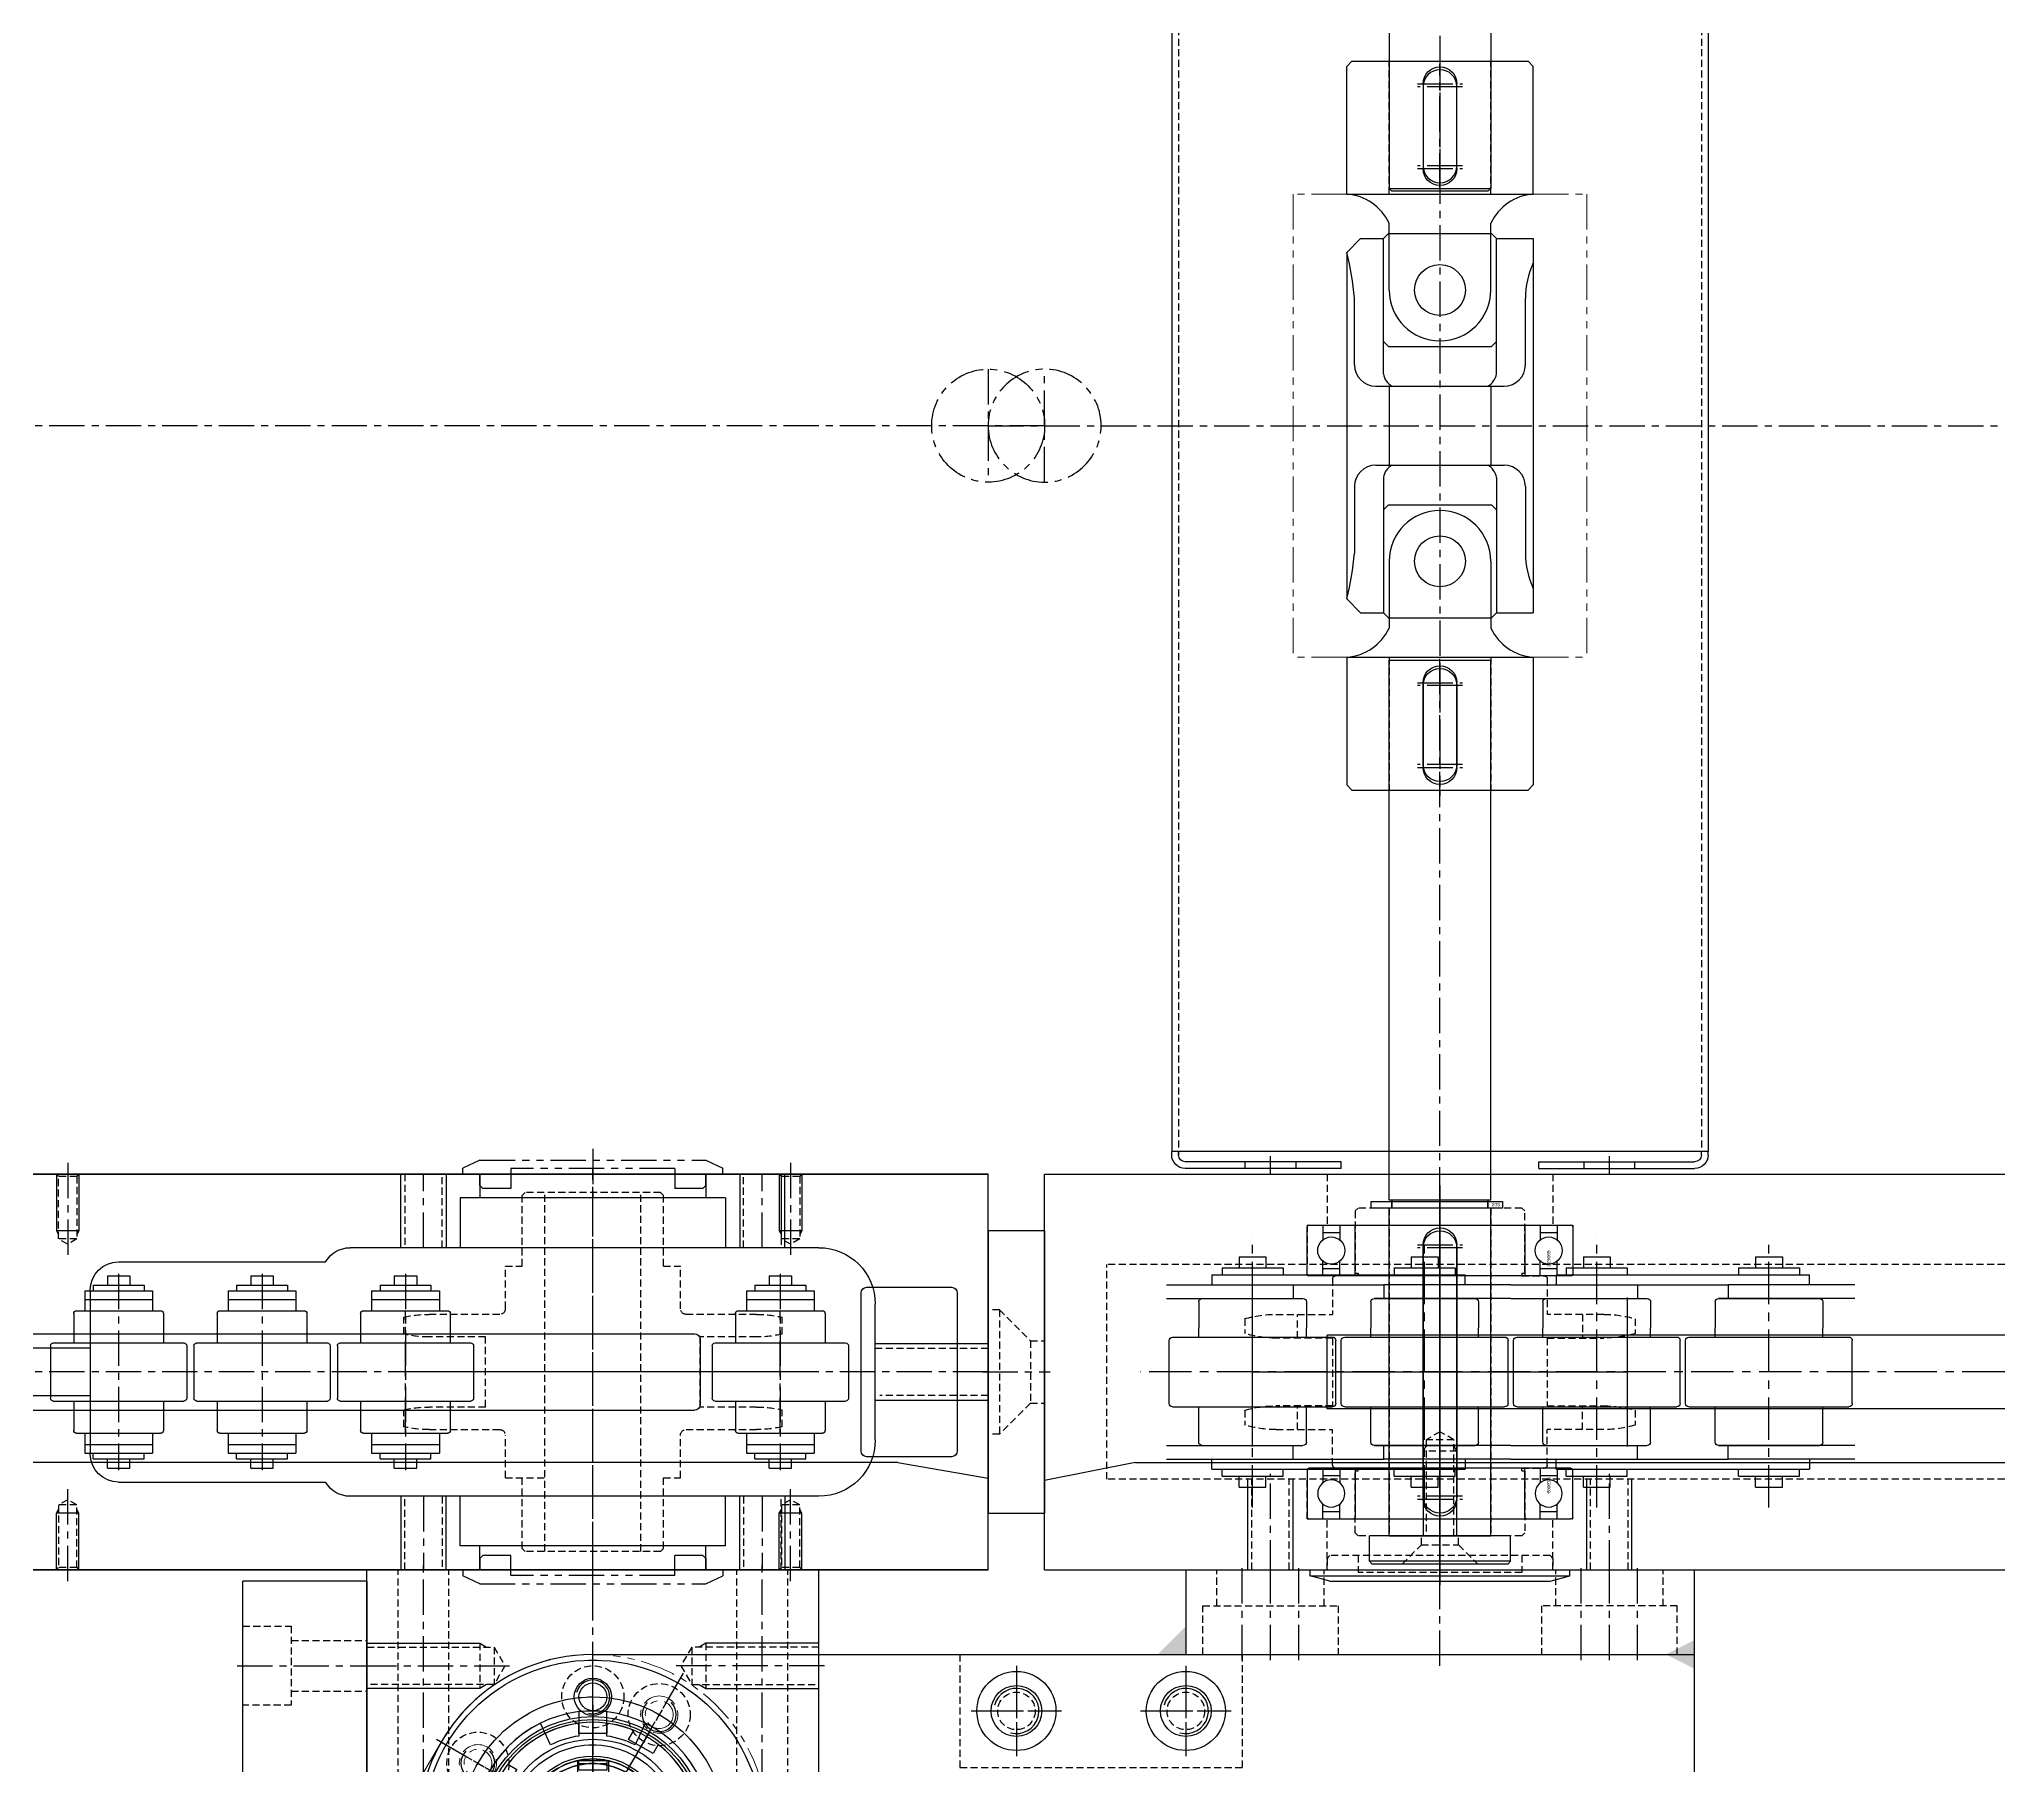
# Model space of a CAD drawing. Header units: inches. Extents: x 0 to 77285, y -118 to 40065.
# Drawn here: x 29616.6 to 29964.6, y 22943.4 to 23248.9 of the extents above; entities that cross this region are included whole.
import ezdxf
from ezdxf.enums import TextEntityAlignment as Align

# ---------------------------------------------------------------- set-up
doc = ezdxf.new("R2010")
doc.units = ezdxf.units.IN
doc.header["$LTSCALE"] = 5
doc.header["$MEASUREMENT"] = 0
for name, pattern in [('CENTER', [2, 1.25, -0.25, 0.25, -0.25]), ('HIDDEN', [0.375, 0.25, -0.125]), ('PHANTOM', [2.5, 1.25, -0.25, 0.25, -0.25, 0.25, -0.25])]:
    doc.linetypes.add(name, pattern=pattern)
for name, color, linetype in [('11', 1, 'CENTER'), ('22', 2, 'HIDDEN'), ('44', 4, 'Continuous'), ('66', 6, 'PHANTOM'), ('A', 8, 'Continuous'), ('B', 123, 'Continuous'), ('BOM-T', 4, 'Continuous'), ('G', 231, 'Continuous'), ('T', 3, 'Continuous'), ('Y', 60, 'Continuous')]:
    doc.layers.add(name, color=color, linetype=linetype)
doc.layers.add('33', color=3, linetype='PHANTOM', lineweight=9)
doc.styles.add('SCI', font='')
doc.styles.get("Standard").update_dxf_attribs({"font": 'arial.ttf'})
doc.styles.get('SCI').set_extended_font_data('Gulim')

# ---------------------------------------------------------------- blocks, each defined once
blk = doc.blocks.new('A$C4b55b6cc')
for p, q in [((-23, 0), (-23, -1.06)), ((-20, 0), (-23, 0)), ((-20, 2), (-19.5, 2.5)), ((-20, 2), (-20, 0)), ((-19.5, 2.5), (-14.5, 2.5)), ((-14.5, -1), (-14.5, 2.5)), ((14.5, 2.5), (19.5, 2.5)), ((14.5, -1), (14.5, 2.5)), ((19.5, 2.5), (20, 2)), ((20, 2), (20, 0)), ((23, 0), (20, 0)), ((23, 0), (23, -1.06)), ((-20, -2.5), (-23, -1.06)), ((20, -2.5), (-20, -2.5)), ((-14.5, -1), (14.5, -1)), ((20, -2.5), (23, -1.06))]:
    blk.add_line(p, q)
at = {"layer": '11'}
blk.add_line((0, -4.5), (0, 4.5), dxfattribs=at)
at = {"layer": 'A'}
blk.add_line((-20, 0), (20, 0), dxfattribs=at)
blk = doc.blocks.new('A$C3cb2e50e')
at = {"layer": '11'}
blk.add_line((-17.35, -12.3), (17.35, -12.3), dxfattribs=at)
at = {"layer": 'B'}
for p, q in [((-5.15, -0.74), (-5.15, -23.86)), ((-4.65, -0.24), (4.65, -0.24)), ((5.15, -0.74), (5.15, -23.86)), ((-14.35, -6.3), (-14.35, -18.3)), ((-14.35, -6.3), (-10.85, -6.3)), ((-12.85, -6.3), (-12.85, -18.3)), ((-10.85, -4.86), (-10.85, -19.74)), ((-10.35, -4.36), (-5.15, -4.36)), ((5.15, -4.36), (10.35, -4.36)), ((10.85, -4.86), (10.85, -19.74)), ((10.85, -6.3), (14.35, -6.3)), ((12.85, -6.3), (12.85, -18.3)), ((14.35, -6.3), (14.35, -18.3)), ((-17, -10.315), (-17, -14.285)), ((-17, -10.315), (-15.35, -10.315)), ((-15.35, -7.8), (-15.35, -16.8)), ((-15.35, -7.8), (-14.35, -7.8)), ((15.35, -7.8), (14.35, -7.8)), ((15.35, -7.8), (15.35, -16.8)), ((17, -10.315), (15.35, -10.315)), ((17, -10.315), (17, -14.285)), ((-17, -14.285), (-15.35, -14.285)), ((-15.35, -16.8), (-14.35, -16.8)), ((15.35, -16.8), (14.35, -16.8)), ((17, -14.285), (15.35, -14.285)), ((-14.35, -18.3), (-10.85, -18.3)), ((-10.35, -20.24), (-5.15, -20.24)), ((5.15, -20.24), (10.35, -20.24)), ((10.85, -18.3), (14.35, -18.3)), ((-4.65, -24.36), (4.65, -24.36))]:
    blk.add_line(p, q, dxfattribs=at)
for centre, start, end in [((-4.65, -0.74), 90, 180), ((4.65, -0.74), 0, 90), ((-10.35, -4.86), 90, 180), ((10.35, -4.86), 0, 90), ((-10.35, -19.74), 180, 270), ((10.35, -19.74), 270, 0), ((-4.65, -23.86), 180, 270), ((4.65, -23.86), 270, 0)]:
    blk.add_arc(centre, 0.5, start, end, dxfattribs=at)
blk = doc.blocks.new('A$C45734b63')
for p, q in [((-9.69, 33.5), (-6.71, 33.5)), ((6.71, 33.5), (9.69, 33.5)), ((-10.2, 16.5), (-10.2, 29)), ((-6.2, 29), (-6.2, 19)), ((6.2, 29), (6.2, 19)), ((10.2, 29), (10.2, 16.5)), ((-6.2, 19), (6.2, 19)), ((-18.75, 15.5), (-11.2, 15.5)), ((-18.75, 12.5), (-18.75, 15.5)), ((11.2, 15.5), (18.75, 15.5)), ((18.75, 12.5), (18.75, 15.5)), ((-31.25, 12.5), (-31.75, 12)), ((-31.75, 12), (-31.75, -12)), ((-31.25, 12.5), (-18.75, 12.5)), ((18.75, 12.5), (31.25, 12.5)), ((31.25, 12.5), (31.75, 12)), ((31.75, 12), (31.75, -12)), ((-31.75, 8.5), (31.75, 8.5)), ((-31.75, -8.5), (31.75, -8.5)), ((-18.75, -15.5), (-18.75, -8.5)), ((-31.75, -12), (-31.25, -12.5)), ((-31.25, -12.5), (-18.75, -12.5)), ((18.75, -12.5), (31.25, -12.5)), ((18.75, -15.5), (18.75, -12.5)), ((31.75, -12), (31.25, -12.5)), ((-18.75, -15.5), (-11.2, -15.5)), ((-10.2, -29), (-10.2, -16.5)), ((10.2, -16.5), (10.2, -29)), ((11.2, -15.5), (18.75, -15.5)), ((-6.2, -19), (-6.2, -29)), ((-6.2, -19), (6.2, -19)), ((6.2, -19), (6.2, -29)), ((-9.69, -33.5), (-6.71, -33.5)), ((6.71, -33.5), (9.69, -33.5))]:
    blk.add_line(p, q)
for centre, radius, start, end in [((9.8, 29), 20, 166.9971, 180), ((-26.2, 29), 20, 0, 13.0029), ((26.2, 29), 20, 166.9971, 180), ((-9.8, 29), 20, 0, 13.0029), ((-11.2, 16.5), 1, 270, 0), ((11.2, 16.5), 1, 180, 270), ((-11.2, -16.5), 1, 0, 90), ((11.2, -16.5), 1, 90, 180), ((9.8, -29), 20, 180, 193.0029), ((-26.2, -29), 20, 346.9971, 0), ((26.2, -29), 20, 180, 193.0029), ((-9.8, -29), 20, 346.9971, 0)]:
    blk.add_arc(centre, radius, start, end)
at = {"layer": '11'}
for p, q in [((-10.78, 33.19), (10.78, 33.19)), ((0, 34.18), (0, -34.18)), ((-32.75, 0), (32.75, 0)), ((-10.78, -33.19), (10.78, -33.19))]:
    blk.add_line(p, q, dxfattribs=at)
blk = doc.blocks.new('A$Ca5c36658')
for p, q in [((-170, -70), (-170, 0)), ((0, 0), (-170, 0)), ((0, -28.25), (0, 0)), ((-148.5, -20), (-163.5, -20)), ((-164.5, -21), (-164.5, -49)), ((-147.5, -49), (-147.5, -21)), ((-119, -29.25), (-119, -40.75)), ((0, -28.25), (-118, -28.25)), ((0, -41.75), (-118, -41.75)), ((0, -70), (0, -41.75)), ((-163.5, -50), (-148.5, -50)), ((0, -70), (-170, -70))]:
    blk.add_line(p, q)
for centre, start, end in [((-163.5, -21), 90, 180), ((-148.5, -21), 0, 90), ((-118, -29.25), 90, 180), ((-118, -40.75), 180, 270), ((-163.5, -49), 180, 270), ((-148.5, -49), 270, 0)]:
    blk.add_arc(centre, 1, start, end)
at = {"layer": 'G'}
for q in [(-170, -53.82), (0, -51)]:
    blk.add_line((-154, -51), q, dxfattribs=at)
blk = doc.blocks.new('A$C104a9f2b')
for p, q in [((-170, -70), (-170, 0)), ((-170, 0), (0, 0)), ((0, -70), (0, 0)), ((0, -70), (-170, -70))]:
    blk.add_line(p, q)
at = {"layer": '11'}
for p, q in [((-135, 2), (-135, -14.39)), ((-7, 2), (-7, -14.39)), ((-135, -72), (-135, -55.61)), ((-7, -72), (-7, -55.61))]:
    blk.add_line(p, q, dxfattribs=at)
at = {"layer": '22'}
for p, q in [((-136.62, -0.38), (-137, 0)), ((-133, 0), (-133.38, -0.38)), ((-8.62, -0.38), (-9, 0)), ((-5, 0), (-5.38, -0.38)), ((-136.62, -0.38), (-136.62, -11.46)), ((-136.62, -0.38), (-133.38, -0.38)), ((-133.38, -11.46), (-133.38, -0.38)), ((-8.62, -0.38), (-8.62, -11.46)), ((-8.62, -0.38), (-5.38, -0.38)), ((-5.38, -11.46), (-5.38, -0.38)), ((-136.62, -11.46), (-133.38, -11.46)), ((-136.62, -11.46), (-135, -12.39)), ((-135, -12.39), (-133.38, -11.46)), ((-8.62, -11.46), (-5.38, -11.46)), ((-8.62, -11.46), (-7, -12.39)), ((-7, -12.39), (-5.38, -11.46)), ((-136.62, -58.54), (-135, -57.61)), ((-136.62, -69.62), (-136.62, -58.54)), ((-136.62, -58.54), (-133.38, -58.54)), ((-135, -57.61), (-133.38, -58.54)), ((-133.38, -58.54), (-133.38, -69.62)), ((-8.62, -58.54), (-7, -57.61)), ((-8.62, -69.62), (-8.62, -58.54)), ((-8.62, -58.54), (-5.38, -58.54)), ((-7, -57.61), (-5.38, -58.54)), ((-5.38, -58.54), (-5.38, -69.62)), ((-136.62, -69.62), (-137, -70)), ((-136.62, -69.62), (-133.38, -69.62)), ((-133, -70), (-133.38, -69.62)), ((-8.62, -69.62), (-9, -70)), ((-8.62, -69.62), (-5.38, -69.62)), ((-5, -70), (-5.38, -69.62))]:
    blk.add_line(p, q, dxfattribs=at)
at = {"layer": 'T'}
for p, q in [((-137, 0), (-137, -10)), ((-133, 0), (-133, -10)), ((-9, 0), (-9, -10)), ((-5, 0), (-5, -10)), ((-137, -10), (-136.62, -10.66)), ((-137, -10), (-133, -10)), ((-133, -10), (-133.38, -10.66)), ((-9, -10), (-8.62, -10.66)), ((-9, -10), (-5, -10)), ((-5, -10), (-5.38, -10.66)), ((-137, -60), (-136.62, -59.34)), ((-137, -70), (-137, -60)), ((-137, -60), (-133, -60)), ((-133, -60), (-133.38, -59.34)), ((-133, -70), (-133, -60)), ((-9, -60), (-8.62, -59.34)), ((-9, -70), (-9, -60)), ((-9, -60), (-5, -60)), ((-5, -60), (-5.38, -59.34)), ((-5, -70), (-5, -60))]:
    blk.add_line(p, q, dxfattribs=at)
blk = doc.blocks.new('A$Ca14b25c8')
for p, q in [((0, -70), (0, 0)), ((0, 0), (170, 0)), ((170, -70), (170, 0)), ((0, -70), (170, -70))]:
    blk.add_line(p, q)
at = {"layer": '11'}
for p, q in [((40, -13), (40, 0)), ((70, -71), (70, 1)), ((100, -13), (100, 0)), ((0, -35), (170, -35)), ((40, -57), (40, -70)), ((100, -57), (100, -70))]:
    blk.add_line(p, q, dxfattribs=at)
at = {"layer": '22'}
for p, q in [((36.6765, 0), (36.6765, -13)), ((43.3235, -13), (43.3235, 0)), ((96.6765, -13), (96.6765, 0)), ((103.3235, 0), (103.3235, -13)), ((20, -30.812), (0, -30.812)), ((0, -39.188), (19.188, -39.188)), ((36.6765, -70), (36.6765, -57)), ((43.3235, -57), (43.3235, -70)), ((96.6765, -57), (96.6765, -70)), ((103.3235, -70), (103.3235, -57))]:
    blk.add_line(p, q, dxfattribs=at)
at = {"layer": 'A', "linetype": 'Continuous'}
for p, q in [((50, 0), (50, -4.2)), ((90, 0), (90, -4.2)), ((46.5, -4.2), (46.5, -13)), ((93.5, -4.2), (93.5, -13)), ((46.5, -65.8), (46.5, -57)), ((50, -70), (50, -65.8)), ((90, -70), (90, -65.8))]:
    blk.add_line(p, q, dxfattribs=at)
at = {"layer": 'A'}
for p, q in [((46.5, -4.2), (93.5, -4.2)), ((30, -13), (113, -13)), ((154, -15.5), (117.3301, -15.5)), ((159, -20.5), (159, -49.5)), ((20, -47), (20, -23)), ((159, -30.8), (170, -30.8)), ((159, -39.2), (170, -39.2)), ((154, -54.5), (117.3301, -54.5)), ((30, -57), (113, -57)), ((93.5, -65.8), (93.5, -57)), ((46.5, -65.8), (93.5, -65.8))]:
    blk.add_line(p, q, dxfattribs=at)
for centre, radius, start, end in [((30, -23), 10, 90, 180), ((113, -18), 5, 30, 90), ((154, -20.5), 5, 0, 90), ((30, -47), 10, 180, 270), ((154, -49.5), 5, 270, 0), ((113, -52), 5, 270, 330)]:
    blk.add_arc(centre, radius, start, end, dxfattribs=at)
at = {"layer": 'T'}
for p, q in [((36, -13), (36, 0)), ((44, 0), (44, -13)), ((96, 0), (96, -13)), ((104, -13), (104, 0)), ((0, -30), (20, -30)), ((20, -40), (0, -40)), ((36, -57), (36, -70)), ((44, -70), (44, -57)), ((96, -70), (96, -57)), ((104, -57), (104, -70))]:
    blk.add_line(p, q, dxfattribs=at)
blk = doc.blocks.new('A$C37b407a2')
at = {"layer": '11'}
for p, q in [((-167.5, 7720), (-167.5, 7730)), ((-177.5, 7720), (-157.5, 7720)), ((-167.5, 7720), (-167.5, 7550))]:
    blk.add_line(p, q, dxfattribs=at)
blk.add_circle((-167.5, 7720), 10, dxfattribs=at)
for name, p, xscale, rotation in [('A$C104a9f2b', (-35, 7550), -1.000000000000001, 90), ('A$Ca14b25c8', (-35, 7720), -1.000000000000001, 90), ('A$Ca5c36658', (-35, 7550), -1.000000000000001, 90), ('A$C3cb2e50e', (0, 7670.89), -1, 180), ('A$C3cb2e50e', (0, 7604.52), -1, 180), ('A$C3cb2e50e', (0, 7579.12), -1, 180), ('A$C3cb2e50e', (0, 7553.72), -1, 180)]:
    blk.add_blockref(name, p, dxfattribs=dict(xscale=xscale, rotation=rotation))
at = {"layer": '22', "xscale": -1}
blk.add_blockref('A$C45734b63', (0, 7650), dxfattribs=at)
at = {"layer": '66', "rotation": 270}
blk.add_blockref('A$C4b55b6cc', (-35, 7650), dxfattribs=at)
at = {"layer": '66', "xscale": -1.000000000000001, "rotation": 90}
blk.add_blockref('A$C4b55b6cc', (35, 7650), dxfattribs=at)
blk = doc.blocks.new('A$C8800e7f5')
for p, q in [((0, -23.2), (0, 23.2)), ((0.3, 23.5), (8.7, 23.5)), ((9, 23.2), (9, -23.2)), ((0, 20.75), (2.63, 20.75)), ((0, 17.75), (2.63, 17.75)), ((1.31, 17.75), (1.31, 20.75)), ((9, 20.75), (6.37, 20.75)), ((9, 17.75), (6.37, 17.75)), ((7.69, 17.75), (7.69, 20.75)), ((0.3, 15), (8.7, 15)), ((8.7, -15), (0.3, -15)), ((0, -17.75), (2.63, -17.75)), ((0, -20.75), (2.63, -20.75)), ((1.31, -20.75), (1.31, -17.75)), ((9, -17.75), (6.37, -17.75)), ((9, -20.75), (6.37, -20.75)), ((7.69, -20.75), (7.69, -17.75)), ((8.7, -23.5), (0.3, -23.5))]:
    blk.add_line(p, q)
for centre in [(4.5, 19.25), (4.5, -19.25)]:
    blk.add_circle(centre, 2.4)
for centre, start, end in [((0.3, 23.2), 90, 180), ((8.7, 23.2), 0, 90), ((0.3, 15.3), 180, 270), ((8.7, 15.3), 270, 0), ((0.3, -15.3), 90, 180), ((8.7, -15.3), 0, 90), ((0.3, -23.2), 180, 270), ((8.7, -23.2), 270, 360)]:
    blk.add_arc(centre, 0.3, start, end)
at = {"layer": '11'}
blk.add_line((-1, 0), (10, 0), dxfattribs=at)
at = {"layer": '44'}
blk.add_text('6906ZZ', height=0.6, dxfattribs=at).set_placement((4.5, 18.95))
blk = doc.blocks.new('A$Ce9aabcbc')
for p, q in [((-7.01, 34.58), (-9.62, 34.58)), ((9.19, 34.58), (6.58, 34.58)), ((-10.42, 29), (-10.42, 19)), ((-6.22, 19), (-6.22, 29)), ((5.78, 19), (5.78, 29)), ((9.98, 29), (9.98, 19)), ((-10.42, 25.25), (-6.22, 25.25)), ((9.98, 25.25), (5.78, 25.25)), ((-17.22, 14.5), (-17.22, 18.5)), ((-16.72, 19), (-10.42, 19)), ((5.78, 19), (-6.22, 19)), ((16.28, 19), (9.98, 19)), ((16.78, 14.5), (16.78, 18.5)), ((-28.72, 15), (-29.22, 14.5)), ((-29.22, 14.5), (-29.22, 0)), ((-17.72, 15), (-28.72, 15)), ((-17.72, 14.5), (-17.72, 15)), ((-17.72, 14.5), (-17.22, 14.5)), ((17.28, 14.5), (16.78, 14.5)), ((17.28, 14.5), (17.28, 15)), ((17.28, 15), (28.28, 15)), ((28.28, 15), (28.78, 14.5)), ((28.78, 14.5), (28.78, 0)), ((28.78, 9), (-29.22, 9)), ((-29.22, 0), (-29.22, -14.5)), ((28.78, 0), (28.78, -14.5)), ((28.78, -9), (-29.22, -9)), ((-28.72, -15), (-29.22, -14.5)), ((-28.72, -15), (-17.72, -15)), ((-17.72, -15), (-17.72, -14.5)), ((-17.72, -14.5), (-17.22, -14.5)), ((-17.22, -14.5), (-17.22, -18.5)), ((16.78, -14.5), (16.78, -18.5)), ((17.28, -14.5), (16.78, -14.5)), ((17.28, -15), (17.28, -14.5)), ((28.28, -15), (17.28, -15)), ((28.28, -15), (28.78, -14.5)), ((-16.72, -19), (-10.42, -19)), ((-10.42, -29), (-10.42, -19)), ((-6.22, -19), (-6.22, -29)), ((5.78, -19), (-6.22, -19)), ((5.78, -19), (5.78, -29)), ((9.98, -29), (9.98, -19)), ((16.28, -19), (9.98, -19)), ((-10.42, -25.25), (-6.22, -25.25)), ((5.78, -25.25), (9.98, -25.25)), ((-7.01, -34.58), (-9.62, -34.58)), ((9.19, -34.58), (6.58, -34.58))]:
    blk.add_line(p, q)
at = {"linetype": 'Continuous'}
blk.add_line((-13.42, -33.19), (12.98, -33.19), dxfattribs=at)
for centre, radius, start, end in [((9.58, 29), 20, 163.7846, 180), ((-26.22, 29), 20, 0, 16.2154), ((25.78, 29), 20, 163.7846, 180), ((-10.02, 29), 20, 0, 16.2154), ((-16.72, 18.5), 0.5, 90, 180), ((16.28, 18.5), 0.5, 0, 90), ((-16.72, -18.5), 0.5, 180, 270), ((16.28, -18.5), 0.5, 270, 0), ((9.58, -29), 20, 180, 196.2154), ((-26.22, -29), 20, 343.7846, 0), ((25.78, -29), 20, 180, 196.2154), ((-10.02, -29), 20, 343.7846, 0)]:
    blk.add_arc(centre, radius, start, end)
at = {"layer": '11', "linetype": 'Continuous'}
for p, q in [((-13.42, 33.19), (12.98, 33.19)), ((-0.22, -33.19), (-0.22, 33.19)), ((32.78, 0), (-33.22, 0)), ((-13.42, -33.19), (12.98, -33.19))]:
    blk.add_line(p, q, dxfattribs=at)
blk = doc.blocks.new('FINALrf2040vrp-sc')
for p, q in [((10.715, 4.15), (14.685, 4.15)), ((10.715, 4.15), (10.715, 2.5)), ((14.685, 4.15), (14.685, 2.5)), ((36.115, 4.15), (36.115, 2.5)), ((36.115, 4.15), (40.085, 4.15)), ((40.085, 4.15), (40.085, 2.5)), ((0, 0), (18.7, 0)), ((6.7, 1.5), (44.1, 1.5)), ((6.7, 1.5), (6.7, 0)), ((8.2, 2.5), (8.2, 1.5)), ((8.2, 2.5), (17.2, 2.5)), ((17.2, 2.5), (17.2, 1.5)), ((18.7, 0), (32.1, 0)), ((18.7, 0), (18.7, -2)), ((32.1, 0), (32.1, -2)), ((50.8, 0), (32.1, 0)), ((33.6, 2.5), (42.6, 2.5)), ((33.6, 2.5), (33.6, 1.5)), ((42.6, 2.5), (42.6, 1.5)), ((44.1, 0), (44.1, 1.5)), ((0, -2), (20.14, -2)), ((4.76, -2.5), (4.76, -6.35)), ((20.64, -2.5), (20.64, -6.35)), ((30.16, -2.5), (30.16, -6.35)), ((50.8, -2), (30.66, -2)), ((30.66, -2), (45.54, -2)), ((46.04, -2.5), (46.04, -6.35)), ((0.4, -8.2), (0.4, -17.5)), ((0.9, -7.7), (24.5, -7.7)), ((4.76, -6.35), (4.76, -7.7)), ((20.64, -6.35), (20.64, -7.7)), ((25, -8.2), (25, -17.5)), ((25.8, -8.2), (25.8, -17.5)), ((26.3, -7.7), (49.9, -7.7)), ((30.16, -6.35), (30.16, -7.7)), ((46.04, -6.35), (46.04, -7.7)), ((50.4, -8.2), (50.4, -17.5)), ((0.9, -18), (24.5, -18)), ((4.76, -18), (4.76, -19.35)), ((4.76, -23.2), (4.76, -19.35)), ((20.64, -18), (20.64, -19.35)), ((20.64, -23.2), (20.64, -19.35)), ((26.3, -18), (49.9, -18)), ((30.16, -18), (30.16, -19.35)), ((30.16, -23.2), (30.16, -19.35)), ((46.04, -18), (46.04, -19.35)), ((46.04, -23.2), (46.04, -19.35)), ((0, -23.7), (20.14, -23.7)), ((0, -25.7), (18.7, -25.7)), ((6.7, -27.2), (6.7, -25.7)), ((18.7, -25.7), (18.7, -23.7)), ((18.7, -25.7), (32.1, -25.7)), ((30.66, -23.7), (45.54, -23.7)), ((50.8, -23.7), (30.66, -23.7)), ((32.1, -25.7), (32.1, -23.7)), ((50.8, -25.7), (32.1, -25.7)), ((44.1, -25.7), (44.1, -27.2)), ((6.7, -27.2), (44.1, -27.2)), ((8.2, -28.2), (8.2, -27.2)), ((8.2, -28.2), (17.2, -28.2)), ((10.715, -29.85), (10.715, -28.2)), ((14.685, -29.85), (14.685, -28.2)), ((17.2, -28.2), (17.2, -27.2)), ((33.6, -28.2), (33.6, -27.2)), ((33.6, -28.2), (42.6, -28.2)), ((36.115, -29.85), (36.115, -28.2)), ((40.085, -29.85), (40.085, -28.2)), ((42.6, -28.2), (42.6, -27.2)), ((10.715, -29.85), (14.685, -29.85)), ((36.115, -29.85), (40.085, -29.85))]:
    blk.add_line(p, q)
for centre, start, end in [((5.26, -2.5), 90, 180), ((20.14, -2.5), 0, 90), ((30.66, -2.5), 90, 180), ((45.54, -2.5), 0, 90), ((0.9, -8.2), 90, 180), ((24.5, -8.2), 0, 90), ((26.3, -8.2), 90, 180), ((49.9, -8.2), 0, 90), ((0.9, -17.5), 180, 270), ((24.5, -17.5), 270, 0), ((26.3, -17.5), 180, 270), ((49.9, -17.5), 270, 0), ((5.26, -23.2), 180, 270), ((20.14, -23.2), 270, 0), ((30.66, -23.2), 180, 270), ((45.54, -23.2), 270, 0)]:
    blk.add_arc(centre, 0.5, start, end)
at = {"layer": '11'}
for p, q in [((12.7, 7.15), (12.7, -32.85)), ((38.1, 7.15), (38.1, -32.85))]:
    blk.add_line(p, q, dxfattribs=at)
blk = doc.blocks.new('A$C006C2B59')
at = {"layer": '11'}
blk.add_line((-60.19, 0), (67.37, 0), dxfattribs=at)
at = {"rotation": 179.9999999999999}
for p in [(12.7, -12.85), (63.5, -12.85)]:
    blk.add_blockref('FINALrf2040vrp-sc', p, dxfattribs=at)
blk = doc.blocks.new('A$C28df00ae')
for p, q in [((300, 170), (300, 0)), ((370, 170), (300, 170)), ((370, 170), (370, 0)), ((371.06, 123), (370, 123)), ((372, 119.5), (371.06, 123)), ((371.06, 123), (371.06, 77)), ((341.5, 120), (328.5, 120)), ((328.5, 0), (328.5, 120)), ((341.5, 0), (341.5, 120)), ((372, 119.5), (372, 80.5)), ((372, 80.5), (371.06, 77)), ((371.06, 77), (370, 77))]:
    blk.add_line(p, q)
at = {"layer": '11'}
for p, q in [((167.5, 170), (167.5, 180)), ((177.5, 170), (157.5, 170)), ((167.5, 170), (167.5, 0)), ((371, 130), (353, 130)), ((371, 100), (299, 100)), ((366.5, 100), (373, 100)), ((371, 70), (353, 70))]:
    blk.add_line(p, q, dxfattribs=at)
blk.add_circle((167.5, 170), 10, dxfattribs=at)
at = {"layer": '22'}
for p, q in [((354, 159), (316, 159)), ((316, 0), (316, 159)), ((354, 0), (354, 159)), ((370, 133.32), (354, 133.32)), ((370, 126.68), (354, 126.68)), ((309, 123.5), (309, 76.5)), ((309, 123.5), (316, 123.5)), ((361, 123.5), (354, 123.5)), ((361, 123.5), (361, 76.5)), ((300, 120), (309, 120)), ((370, 120), (361, 120)), ((367.5, 119.5), (368, 120)), ((367.5, 80.5), (367.5, 119.5)), ((368, 120), (370, 120)), ((367.5, 114.5), (370.5, 114.5)), ((370.5, 85.5), (370.5, 114.5)), ((367.5, 85.5), (370.5, 85.5)), ((367.5, 80.5), (368, 80)), ((300, 80), (309, 80)), ((370, 80), (361, 80)), ((368, 80), (370, 80)), ((309, 76.5), (316, 76.5)), ((361, 76.5), (354, 76.5)), ((370, 73.32), (354, 73.32)), ((370, 66.68), (354, 66.68))]:
    blk.add_line(p, q, dxfattribs=at)
at = {"layer": 'G'}
for q in [(354.2, 170), (351, 0)]:
    blk.add_line((351, 154), q, dxfattribs=at)
at = {"layer": 'T'}
for p, q in [((370, 134), (354, 134)), ((370, 126), (354, 126)), ((370, 74), (354, 74)), ((370, 66), (354, 66))]:
    blk.add_line(p, q, dxfattribs=at)
at = {"layer": '22', "rotation": 180}
blk.add_blockref('A$Ce9aabcbc', (334.78, 100), dxfattribs=at)
at = {"layer": '44', "xscale": -1, "rotation": 180}
blk.add_blockref('A$C8800e7f5', (309, 100), dxfattribs=at)
at = {"layer": '44', "rotation": 180}
blk.add_blockref('A$C8800e7f5', (361, 100), dxfattribs=at)
at = {"layer": 'B', "xscale": 1.200000000000002, "yscale": 1.200000000000002, "zscale": 1.200000000000002, "rotation": 90}
blk.add_blockref('A$C006C2B59', (335, 72.23), dxfattribs=at)
blk = doc.blocks.new('A$C4dd189f2')
for p, q in [((0.9, 16.5), (0, 15.6)), ((0, -15.6), (0, 15.6)), ((23.5, 16.5), (0.9, 16.5)), ((23.5, -16.5), (23.5, 16.5)), ((31.4, 16.5), (97.6, 16.5)), ((31.4, 10), (31.4, 16.5)), ((53.71, 15.13), (41.95, 15.13)), ((75.29, 15.13), (87.05, 15.13)), ((97.6, 10), (97.6, 16.5)), ((105.5, -16.5), (105.5, 16.5)), ((105.5, 16.5), (128.1, 16.5)), ((128.1, 16.5), (129, 15.6)), ((129, -15.6), (129, 15.6)), ((57.5, -11.34), (57.5, 11.34)), ((71.5, -11.34), (71.5, 11.34)), ((40.5, 9), (28.67, 9)), ((31.4, 10), (30.5, 9.1)), ((30.5, -9.1), (30.5, 9.1)), ((55.33, 10), (31.4, 10)), ((50.5, 9.1), (49.6, 10)), ((50.5, -9.1), (50.5, 9.1)), ((57.5, 9), (71.5, 9)), ((73.67, 10), (97.6, 10)), ((78.5, 9.1), (79.4, 10)), ((78.5, -9.1), (78.5, 9.1)), ((88.5, 9), (100.33, 9)), ((97.6, 10), (98.5, 9.1)), ((98.5, -9.1), (98.5, 9.1)), ((40.5, -9), (28.67, -9)), ((30.5, -9.1), (31.4, -10)), ((31.4, -14.07), (31.4, -10)), ((55.33, -10), (31.4, -10)), ((50.5, -9.1), (49.6, -10)), ((57.5, -9), (71.5, -9)), ((73.67, -10), (97.6, -10)), ((78.5, -9.1), (79.4, -10)), ((88.5, -9), (100.33, -9)), ((98.5, -9.1), (97.6, -10)), ((97.6, -14.07), (97.6, -10)), ((0.9, -16.5), (0, -15.6)), ((23.5, -16.5), (0.9, -16.5)), ((31.4, -14.07), (33.83, -16.5)), ((33.83, -16.5), (95.17, -16.5)), ((53.71, -15.13), (41.95, -15.13)), ((75.29, -15.13), (87.05, -15.13)), ((97.6, -14.07), (95.17, -16.5)), ((105.5, -16.5), (128.1, -16.5)), ((128.1, -16.5), (129, -15.6))]:
    blk.add_line(p, q)
for centre in [(40.5, 0), (88.5, 0)]:
    blk.add_circle(centre, 4.5)
for centre, radius, start, end in [((32.57, 17.22), 9.1, 184.5609, 244.6454), ((41.99, 30.3), 15.17, 245.4717, 269.8551), ((53.71, 11.34), 3.79, 0, 90), ((75.29, 11.34), 3.79, 90, 180), ((87.01, 30.3), 15.17, 270.1449, 294.5283), ((96.43, 17.22), 9.1, 295.3546, 355.4391), ((40.5, 0), 9, 270, 90), ((54.92, 7.09), 2.93, 28.6261, 81.9671), ((74.08, 7.09), 2.93, 98.0329, 151.3739), ((88.5, 0), 9, 90, 270), ((32.57, -17.22), 9.1, 115.3546, 175.4391), ((54.92, -7.09), 2.93, 278.0329, 331.3739), ((74.08, -7.09), 2.93, 208.6261, 261.9671), ((96.43, -17.22), 9.1, 4.5609, 64.6454), ((53.71, -11.34), 3.79, 270, 0), ((75.29, -11.34), 3.79, 180, 270), ((46.63, -67.68), 52.75, 95.0959, 104.0463), ((82.37, -67.68), 52.75, 75.9537, 84.9041)]:
    blk.add_arc(centre, radius, start, end)
at = {"layer": '11'}
blk.add_line((-1, 0), (130, 0), dxfattribs=at)
at = {"layer": '22'}
for p, q in [((23.5, 9), (0, 9)), ((105.5, 9), (129, 9)), ((23.5, -9), (0, -9)), ((105.5, -9), (129, -9))]:
    blk.add_line(p, q, dxfattribs=at)
at = {"layer": '33'}
for p, q in [((23.5, 26), (105.5, 26)), ((23.5, 16.5), (23.5, 26)), ((105.5, 16.5), (105.5, 26)), ((23.5, -16.5), (23.5, -26)), ((105.5, -16.5), (105.5, -26)), ((23.5, -26), (105.5, -26))]:
    blk.add_line(p, q, dxfattribs=at)
blk = doc.blocks.new('A$Cb4b9b0e3')
blk.add_lwpolyline([(-7, 6, 1), (-7, 0), (7, 0, 1), (7, 6)], format="xyb", close=True)
at = {"layer": '11'}
for p, q in [((-7, -1), (-7, 7)), ((7, -1), (7, 7)), ((-11, 3), (11, 3))]:
    blk.add_line(p, q, dxfattribs=at)
blk = doc.blocks.new('A$Cdee910e8')
for p, q in [((0, 12), (0.5, 12.5)), ((0, -12), (0, 12)), ((0.5, 12.5), (118, 12.5)), ((0.5, 12.5), (0.5, -12.5)), ((118, -12.5), (118, 12.5)), ((121, 9), (138.6, 9)), ((138.6, -9), (138.6, 9)), ((138.6, 8.5), (140, 8.5)), ((140, 9), (294.5, 9)), ((140, -9), (140, 9)), ((294.5, 9), (295, 8.5)), ((294.5, 9), (294.5, -9)), ((295, -8.5), (295, 8.5)), ((276, 3), (291, 3)), ((291, -3), (276, -3)), ((121, -9), (138.6, -9)), ((138.6, -8.5), (140, -8.5)), ((140, -9), (294.5, -9)), ((294.5, -9), (295, -8.5)), ((0, -12), (0.5, -12.5)), ((0.5, -12.5), (118, -12.5))]:
    blk.add_line(p, q)
for points in [[(15, -4, -1), (15, 4), (103, 4, -1), (103, -4)], [(146.5, -3, -1), (146.5, 3), (191.5, 3, -1), (191.5, -3)]]:
    blk.add_lwpolyline(points, format="xyb", close=True)
for centre, start, end in [((121, 12), 180, 270), ((276, 0), 90, 270), ((291, 0), 270, 90), ((121, -12), 90, 180)]:
    blk.add_arc(centre, 3, start, end)
at = {"layer": '11'}
for p, q in [((15, 5), (15, -5)), ((103, 5), (103, -5)), ((146.5, 4), (146.5, -4)), ((191.5, 4), (191.5, -4)), ((276, 4), (276, -4)), ((291, 4), (291, -4)), ((-2.5, 0), (296, 0))]:
    blk.add_line(p, q, dxfattribs=at)
at = {"layer": '22'}
for p, q in [((20, -4), (20, 4)), ((22.5, 3.32), (0, 3.32)), ((24.42, 0), (22.5, 3.32)), ((22.5, -3.32), (22.5, 3.32)), ((22.5, -3.32), (24.42, 0)), ((0, -3.32), (22.5, -3.32))]:
    blk.add_line(p, q, dxfattribs=at)
at = {"layer": 'A'}
blk.add_line((121, 9), (121, -9), dxfattribs=at)
at = {"layer": 'T'}
for p, q in [((20, 4), (0, 4)), ((21.17, 3.32), (20, 4)), ((20, -4), (21.17, -3.32)), ((0, -4), (20, -4))]:
    blk.add_line(p, q, dxfattribs=at)
blk = doc.blocks.new('A$C3e168c5c')
for p, q in [((-155, 9), (-155, -9)), ((-59.4, 9), (-155, 9)), ((-59.4, -9), (-59.4, 9)), ((-59.4, 8.5), (-58, 8.5)), ((0, 9), (-58, 9)), ((-58, -9), (-58, 9)), ((0, 9), (0, -9)), ((-151, 3), (-136, 3)), ((-51.5, 3), (-6.5, 3)), ((-136, -3), (-151, -3)), ((-6.5, -3), (-51.5, -3)), ((-59.4, -9), (-155, -9)), ((-59.4, -8.5), (-58, -8.5)), ((0, -9), (-58, -9))]:
    blk.add_line(p, q)
for centre, start, end in [((-151, 0), 90, 270), ((-136, 0), 270, 90), ((-51.5, 0), 90, 270), ((-6.5, 0), 270, 90)]:
    blk.add_arc(centre, 3, start, end)
at = {"layer": '11'}
for p, q in [((-151, 4), (-151, -4)), ((-136, 4), (-136, -4)), ((-51.5, 4), (-51.5, -4)), ((-6.5, 4), (-6.5, -4)), ((1, 0), (-156, 0))]:
    blk.add_line(p, q, dxfattribs=at)
at = {"layer": '22'}
for p, q in [((-18.42, 0), (-17, 2.46)), ((-17, -2.46), (-18.42, 0)), ((-17, 2.46), (0, 2.46)), ((-17, -2.46), (-17, 2.46)), ((-15, -3), (-15, 3)), ((0, -2.46), (-17, -2.46))]:
    blk.add_line(p, q, dxfattribs=at)
at = {"layer": 'T'}
for p, q in [((-15.94, 2.46), (-15, 3)), ((-15, 3), (0, 3)), ((-15, -3), (-15.94, -2.46)), ((0, -3), (-15, -3))]:
    blk.add_line(p, q, dxfattribs=at)
blk = doc.blocks.new('A$C86e46ec1')
blk.add_lwpolyline([(-22, 6, 1), (-22, 0), (22, 0, 1), (22, 6)], format="xyb", close=True)
at = {"layer": '11'}
for p, q in [((-22, -1), (-22, 7)), ((22, -1), (22, 7)), ((-26, 3), (26, 3))]:
    blk.add_line(p, q, dxfattribs=at)
blk = doc.blocks.new('A$Ce22e4b8e')
for p, q in [((-1.2, 11.1), (-1.2, -12.2)), ((0, 11.1), (-1.2, 11.1)), ((0, -12.2), (0, 11.1)), ((-1.2, 8.5), (0, 8.5)), ((-1.2, -8.5), (0, -8.5)), ((-1.2, -12.2), (0, -12.2))]:
    blk.add_line(p, q)
at = {"layer": '11'}
blk.add_line((-2.2, 0), (1.15, 0), dxfattribs=at)
at = {"layer": '44', "style": 'SCI'}
blk.add_text('S18', height=0.6, rotation=90, dxfattribs=at).set_placement((-0.58, 9.14), align=Align.MIDDLE_LEFT)
blk = doc.blocks.new('A$C42d67129')
for p, q in [((-5, 12.01), (-4.5, 12.51)), ((-5, 12.01), (-5, -11.99)), ((-4.5, 12.51), (0, 12.51)), ((-4.5, 12.51), (-4.5, -12.49)), ((0, 12.51), (0, -12.49)), ((-5, -11.99), (-4.5, -12.49)), ((-4.5, -12.49), (0, -12.49))]:
    blk.add_line(p, q)
at = {"layer": '11'}
blk.add_line((-6, 0.01), (1, 0.01), dxfattribs=at)
at = {"layer": '22'}
for p, q in [((-1.6, 3.31), (-5, 6.71)), ((-1.6, -3.29), (-1.6, 3.31)), ((-1.6, 3.31), (0, 3.31)), ((-5, -6.69), (-1.6, -3.29)), ((-1.6, -3.29), (0, -3.29))]:
    blk.add_line(p, q, dxfattribs=at)
blk = doc.blocks.new('A$C2b141b52')
for name, p in [('A$Cdee910e8', (-134, 0)), ('A$C3e168c5c', (399, 0))]:
    blk.add_blockref(name, p)
at = {"rotation": 180}
blk.add_blockref('A$C42d67129', (399, 0), dxfattribs=at)
at = {"layer": '44', "xscale": -1, "rotation": 180}
blk.add_blockref('A$C4dd189f2', (138, 0), dxfattribs=at)
at = {"layer": '44', "rotation": 180}
blk.add_blockref('A$Ce22e4b8e', (339.8, 0), dxfattribs=at)
at = {"layer": '44', "xscale": -1}
blk.add_blockref('A$Cb4b9b0e3', (149.5, -3), dxfattribs=at)
at = {"layer": '44'}
for name, p in [('A$Cb4b9b0e3', (255.5, -3)), ('A$C86e46ec1', (370, -3))]:
    blk.add_blockref(name, p, dxfattribs=at)
blk = doc.blocks.new('A$C37ad284d')
for p, q in [((3.4, 47.5), (4, 47.5)), ((3.4, 46.3), (4, 46.3)), ((4, -47.5), (4, 47.5)), ((4, 47.5), (261, 47.5)), ((261, -47.5), (261, 47.5)), ((261.6, 47.5), (261, 47.5)), ((261.6, 46.3), (261, 46.3)), ((1, 17.5), (1, 45.1)), ((2.2, 17.5), (2.2, 45.1)), ((262.8, 17.5), (262.8, 45.1)), ((264, 17.5), (264, 45.1)), ((1, 17.5), (2.2, 17.5)), ((264, 17.5), (262.8, 17.5)), ((1, -17.5), (1, -45.1)), ((1, -17.5), (2.2, -17.5)), ((2.2, -17.5), (2.2, -45.1)), ((262.8, -17.5), (262.8, -45.1)), ((264, -17.5), (262.8, -17.5)), ((264, -17.5), (264, -45.1)), ((3.4, -46.3), (4, -46.3)), ((3.4, -47.5), (4, -47.5)), ((4, -47.5), (261, -47.5)), ((261.6, -46.3), (261, -46.3)), ((261.6, -47.5), (261, -47.5))]:
    blk.add_line(p, q)
for centre, radius, start, end in [((3.4, 45.1), 2.4, 90, 180), ((3.4, 45.1), 1.2, 90, 180), ((261.6, 45.1), 2.4, 0, 90), ((261.6, 45.1), 1.2, 0, 90), ((3.4, -45.1), 2.4, 180, 270), ((3.4, -45.1), 1.2, 180, 270), ((261.6, -45.1), 1.2, 270, 0), ((261.6, -45.1), 2.4, 270, 0)]:
    blk.add_arc(centre, radius, start, end)
at = {"layer": '11'}
for p, q in [((0, 30), (3.2, 30)), ((265, 30), (261.8, 30)), ((0, -30), (3.2, -30)), ((265, -30), (261.8, -30))]:
    blk.add_line(p, q, dxfattribs=at)
at = {"layer": '22'}
for p, q in [((4, 46.3), (261.6, 46.3)), ((1, 34.5), (2.2, 34.5)), ((264, 34.5), (262.8, 34.5)), ((2.2, 25.5), (1, 25.5)), ((262.8, 25.5), (264, 25.5)), ((2.2, -25.5), (1, -25.5)), ((262.8, -25.5), (264, -25.5)), ((1, -34.5), (2.2, -34.5)), ((264, -34.5), (262.8, -34.5)), ((4, -46.3), (261, -46.3))]:
    blk.add_line(p, q, dxfattribs=at)
blk = doc.blocks.new('A$C968f4001')
at = {"xscale": -1.000000000000002, "rotation": 90}
for name, p in [('A$C2b141b52', (70, 405)), ('A$C28df00ae', (170, 370))]:
    blk.add_blockref(name, p, dxfattribs=at)
at = {"layer": 'Y', "xscale": -1.000000000000002, "rotation": 90}
blk.add_blockref('A$C37ad284d', (70, 335), dxfattribs=at)
blk = doc.blocks.new('A$C33b2bcc2')
for p, q in [((-7.5, 14.98), (-9.29, 18.83)), ((-2.5, 20.85), (-2.5, 16.56)), ((2.5, 16.56), (2.5, 20.85)), ((9.29, 18.83), (7.5, 14.98)), ((-2.5, 12.25), (2.5, 12.25)), ((-2.5, 10.5), (-2.5, 12.25)), ((2.5, 10.5), (-2.5, 10.5)), ((2.5, 12.25), (2.5, 10.5))]:
    blk.add_line(p, q)
for radius, start, end in [(21, 83.1629, 96.8371), (21, 116.2711, 63.7289), (16.75, 98.5837, 116.6001), (16.75, 63.3999, 81.4163), (12.5, 101.537, 78.463)]:
    blk.add_arc((0, 0), radius, start, end)
at = {"layer": '11'}
for p, q in [((0, 22), (0, -22)), ((-22, 0), (22, 0))]:
    blk.add_line(p, q, dxfattribs=at)
at = {"layer": '22'}
blk.add_line((-2.5, 11.7), (2.5, 11.7), dxfattribs=at)
blk = doc.blocks.new('A$C6740ef86')
for p, q in [((-2.5, 17), (-2.5, 18.83)), ((2.5, 18.83), (2.5, 17)), ((2.5, 17), (-2.5, 17)), ((-18.83, 2.5), (-17, 2.5)), ((-17, 2.5), (-17, -2.5)), ((17, -2.5), (17, 2.5)), ((17, 2.5), (18.83, 2.5)), ((-17, -2.5), (-18.83, -2.5)), ((18.83, -2.5), (17, -2.5)), ((-2.5, -18.83), (-2.5, -17)), ((-2.5, -17), (2.5, -17)), ((2.5, -17), (2.5, -18.83))]:
    blk.add_line(p, q)
blk.add_circle((0, 0), 11.69)
for start, end in [(97.5608, 172.4392), (7.5608, 82.4392), (187.5608, 262.4392), (277.5608, 352.4392)]:
    blk.add_arc((0, 0), 19, start, end)
at = {"layer": '11'}
for p, q in [((0, 20), (0, -20)), ((-20, 0), (20, 0))]:
    blk.add_line(p, q, dxfattribs=at)
at = {"layer": 'T'}
blk.add_arc((0, 0), 12.5, 255, 165, dxfattribs=at)
blk = doc.blocks.new('A$C38a42578')
for p, q in [((0, 25), (10, 25)), ((0, 25), (0, -25)), ((10, 25), (10, -25)), ((10, -25), (0, -25))]:
    blk.add_line(p, q)
at = {"layer": '11'}
blk.add_line((11, 0), (-1, 0), dxfattribs=at)
at = {"layer": '22'}
for p, q in [((8, 11), (2.5, 5.5)), ((8, 11), (8, -11)), ((8, 11), (10, 11)), ((2.5, 5.5), (0, 5.5)), ((2.5, 5.5), (2.5, -5.5)), ((2.5, -5.5), (0, -5.5)), ((2.5, -5.5), (8, -11)), ((8, -11), (10, -11))]:
    blk.add_line(p, q, dxfattribs=at)
blk = doc.blocks.new('A$C608d7013')
for p, q in [((-45, 0), (45, 0)), ((-45, 0), (-45, -15)), ((45, 0), (45, -57)), ((-150, -15), (45, -15)), ((25, -77), (45, -57)), ((-150, -77), (25, -77))]:
    blk.add_line(p, q)
for centre, radius in [((-150, -22.5), 2.46), ((-75, -25), 7), ((-75, -25), 4.5), ((-45, -25), 7), ((-45, -25), 4.5), ((-150, -46), 15), ((-173.5, -46), 2.46), ((-126.5, -46), 2.46), ((-150, -69.5), 2.46)]:
    blk.add_circle(centre, radius)
blk.add_arc((-150, -46), 31, 90, 270)
for points in [[(-45, -15), (-45, -10), (-50, -15)], [(45, -17.5), (45, -12.5), (40, -15)]]:
    blk.add_solid(points)
at = {"layer": '11'}
for p, q in [((-35, -16), (-35, 1)), ((-30, -16), (-30, 1)), ((-25, -16), (-25, 1)), ((0, -17), (0, 2)), ((25, -16), (25, 1)), ((30, -16), (30, 1)), ((35, -16), (35, 1)), ((-150, -78), (-150, -14)), ((-75, -17), (-75, -33)), ((-45, -17), (-45, -33)), ((-83, -25), (-67, -25)), ((-53, -25), (-37, -25)), ((-182, -46), (-118, -46))]:
    blk.add_line(p, q, dxfattribs=at)
blk.add_circle((-150, -46), 23.5, dxfattribs=at)
at = {"layer": '22'}
for p, q in [((39.5, -6.4), (39.5, 0)), ((-39.5, -6.4), (-39.5, 0)), ((-20.5, -6.4), (-20.5, 0)), ((20.5, -6.4), (20.5, 0)), ((-42, -6.4), (-18, -6.4)), ((-42, -15), (-42, -6.4)), ((-18, -6.4), (-18, -15)), ((42, -6.4), (18, -6.4)), ((18, -6.4), (18, -15)), ((42, -15), (42, -6.4))]:
    blk.add_line(p, q, dxfattribs=at)
at = {"layer": 'T'}
for centre in [(-150, -22.5), (-173.5, -46), (-126.5, -46), (-150, -69.5)]:
    blk.add_arc(centre, 3, 255, 165, dxfattribs=at)
blk = doc.blocks.new('A$Cf6c9f352')
for p, q in [((-40, 10), (-40, -10)), ((-40, 10), (10, 10)), ((10, 10), (10, -10)), ((-40, -10), (10, -10))]:
    blk.add_line(p, q)
for centre in [(-30, 0), (0, 0)]:
    blk.add_circle(centre, 3.32)
at = {"layer": '11'}
for p, q in [((-30, 5), (-30, -5)), ((0, 5), (0, -5)), ((-35, 0), (-25, 0)), ((-5, 0), (5, 0))]:
    blk.add_line(p, q, dxfattribs=at)
at = {"layer": 'T'}
for centre in [(-30, 0), (0, 0)]:
    blk.add_arc(centre, 4, 255, 165, dxfattribs=at)
blk = doc.blocks.new('A$Cb3988771')
for p, q in [((-2.75, 12.19), (-2.75, 10)), ((2.75, 12.19), (2.75, 10)), ((-2.75, 10), (2.75, 10))]:
    blk.add_line(p, q)
for centre, radius in [((0, 0), 30), ((0, 23.5), 3.3), ((0, 0), 15), ((0, 0), 12.5), ((-23.5, 0), 3.3), ((23.5, 0), 3.3), ((0, -23.5), 3.3)]:
    blk.add_circle(centre, radius)
at = {"layer": '11'}
for p, q in [((0, -31), (0, 31)), ((-31, 0), (31, 0))]:
    blk.add_line(p, q, dxfattribs=at)
blk.add_circle((0, 0), 23.5, dxfattribs=at)
at = {"layer": '22'}
for centre in [(0, 23.5), (-23.5, 0), (23.5, 0), (0, -23.5)]:
    blk.add_circle(centre, 5.5, dxfattribs=at)
at = {"layer": 'T'}
blk.add_arc((0, 0), 11.69, 103.6082, 76.3918, dxfattribs=at)
blk = doc.blocks.new('A$C993dfb8e')
at = {"xscale": -1}
blk.add_blockref('A$C38a42578', (-70, 35), dxfattribs=at)
for name, p in [('A$C608d7013', (0, 0)), ('A$Cb3988771', (-150, -46))]:
    blk.add_blockref(name, p)
at = {"layer": '22'}
blk.add_blockref('A$Cf6c9f352', (-45, -25), dxfattribs=at)
at = {"layer": '44'}
for name in ['A$C33b2bcc2', 'A$C6740ef86']:
    blk.add_blockref(name, (-150, -46), dxfattribs=at)
blk = doc.blocks.new('A$C96772931')
for name, p in [('A$C968f4001', (80, 46)), ('A$C993dfb8e', (150, 46))]:
    blk.add_blockref(name, p)
blk = doc.blocks.new('A$Cc528135c')
for p, q in [((40, 46), (-40, 46)), ((-40, -31), (-40, 46)), ((40, -31), (40, 46)), ((40, -31), (-40, -31))]:
    blk.add_line(p, q)
for radius in [23.5, 20]:
    blk.add_circle((0, 0), radius)
at = {"layer": '11'}
for p, q in [((-30, -32), (-30, 47)), ((0, -33), (0, 48)), ((30, -32), (30, 47)), ((-41, 29), (-14.58, 29)), ((41, 29), (14.58, 29)), ((-24.5, 0), (24.5, 0)), ((-41, -16), (-14.58, -16)), ((41, -16), (14.58, -16))]:
    blk.add_line(p, q, dxfattribs=at)
at = {"layer": '22'}
for p, q in [((-34.5, -22.4), (-34.5, 46)), ((-25.5, -22.4), (-25.5, 46)), ((25.5, -22.4), (25.5, 46)), ((34.5, -22.4), (34.5, 46)), ((-40, 32.32), (-17.5, 32.32)), ((-20, 33), (-20, 25)), ((-17.5, 32.32), (-15.58, 29)), ((-17.5, 32.32), (-17.5, 25.68)), ((17.5, 32.32), (15.58, 29)), ((40, 32.32), (17.5, 32.32)), ((17.5, 32.32), (17.5, 25.68)), ((20, 33), (20, 25)), ((-15.58, 29), (-17.5, 25.68)), ((15.58, 29), (17.5, 25.68)), ((-17.5, 25.68), (-40, 25.68)), ((17.5, 25.68), (40, 25.68)), ((-40, -12.68), (-17.5, -12.68)), ((-20, -12), (-20, -20)), ((-17.5, -12.68), (-15.58, -16)), ((-17.5, -12.68), (-17.5, -19.32)), ((17.5, -12.68), (15.58, -16)), ((40, -12.68), (17.5, -12.68)), ((17.5, -12.68), (17.5, -19.32)), ((20, -12), (20, -20)), ((-15.58, -16), (-17.5, -19.32)), ((15.58, -16), (17.5, -19.32)), ((-17.5, -19.32), (-40, -19.32)), ((17.5, -19.32), (40, -19.32)), ((-23, -22.4), (-37, -22.4)), ((-37, -22.4), (-37, -31)), ((-23, -31), (-23, -22.4)), ((23, -31), (23, -22.4)), ((23, -22.4), (37, -22.4)), ((37, -22.4), (37, -31))]:
    blk.add_line(p, q, dxfattribs=at)
at = {"layer": 'T'}
for p, q in [((-40, 33), (-20, 33)), ((-20, 33), (-18.83, 32.32)), ((20, 33), (18.83, 32.32)), ((40, 33), (20, 33)), ((-20, 25), (-40, 25)), ((-18.83, 25.68), (-20, 25)), ((18.83, 25.68), (20, 25)), ((20, 25), (40, 25)), ((-40, -12), (-20, -12)), ((-20, -12), (-18.83, -12.68)), ((20, -12), (18.83, -12.68)), ((40, -12), (20, -12)), ((-20, -20), (-40, -20)), ((-18.83, -19.32), (-20, -20)), ((18.83, -19.32), (20, -20)), ((20, -20), (40, -20))]:
    blk.add_line(p, q, dxfattribs=at)
blk = doc.blocks.new('A$C0f438d8f')
for radius in [19.5, 16, 13]:
    blk.add_circle((0, 0), radius)
at = {"layer": '11'}
for p, q in [((0, -20.5), (0, 20.5)), ((-20.5, 0), (20.5, 0))]:
    blk.add_line(p, q, dxfattribs=at)
blk = doc.blocks.new('A$C63e90a47')
for p, q in [((0, -2), (-22, -2)), ((-22, -35.66), (-22, -2)), ((0, -2), (0, -77)), ((-64.5, -110.61), (-22.67, -38.16)), ((-47.18, -120.61), (-23.44, -79.5)), ((0, -77), (-19.11, -77)), ((-64.5, -110.61), (-47.18, -120.61))]:
    blk.add_line(p, q)
for centre, start, end in [((-27, -35.66), 330, 0), ((-19.11, -82), 90, 150)]:
    blk.add_arc(centre, 5, start, end)
at = {"layer": '11'}
for p, q in [((-23, -17), (1, -17)), ((-22.25, -37.43), (-22, -37)), ((-22, -37), (-22, -36.5)), ((-37.59, -62), (1, -62)), ((-22.25, -77.43), (-22, -77)), ((-21.5, -77), (-22, -77)), ((-55.87, -93.66), (-36.81, -104.66))]:
    blk.add_line(p, q, dxfattribs=at)
at = {"layer": '22'}
for p, q in [((-22, -10), (-13.4, -10)), ((-13.4, -10), (-13.4, -24)), ((-13.4, -12.5), (0, -12.5)), ((-13.4, -24), (-22, -24)), ((-13.4, -21.5), (0, -21.5)), ((-32.39, -55), (-13.4, -55)), ((-13.4, -55), (-13.4, -69)), ((-13.4, -57.5), (0, -57.5)), ((-13.4, -69), (-40.48, -69)), ((-13.4, -66.5), (0, -66.5)), ((-50.41, -86.2), (-33.09, -96.2)), ((-59.59, -102.11), (-42.27, -112.11))]:
    blk.add_line(p, q, dxfattribs=at)
at = {"layer": 'T'}
for p, q in [((-50, -85.5), (-32.68, -95.5)), ((-60, -102.82), (-42.68, -112.82))]:
    blk.add_line(p, q, dxfattribs=at)
at = {"layer": 'BOM-T', "color": 4}
blk.add_text('M20X1.5P TAP', height=0.6, rotation=330, dxfattribs=at).set_placement((-55.15, -94.42), align=Align.MIDDLE_LEFT)
blk = doc.blocks.new('A$Ca700c6e0')
for name, p in [('A$Cc528135c', (-1479, -450.5)), ('A$C63e90a47', (-1519, -404.5))]:
    blk.add_blockref(name, p)
at = {"layer": 'Y'}
blk.add_blockref('A$C0f438d8f', (-1479, -450.5), dxfattribs=at)

msp = doc.modelspace()

# ---------------------------------------------------------------- linework, layer by layer
at = {"layer": '33'}
msp.add_arc((29714.6497809, 22932.05047629), 1449.76574449, 257.8470729196, 17.84707291956, dxfattribs=at)

# ---------------------------------------------------------------- block references
for name, p in [('A$C96772931', (29714.6497809, 22932.05047629)), ('A$Ca700c6e0', (31193.6497809, 23382.55047629))]:
    msp.add_blockref(name, p)
at = {"rotation": 270}
msp.add_blockref('A$C37b407a2', (22064.6497809, 23013.05047629), dxfattribs=at)
at = {"layer": '33', "rotation": 240}
msp.add_blockref('A$C96772931', (29714.6497809, 22932.05047629), dxfattribs=at)

doc.saveas('drawing.dxf')
